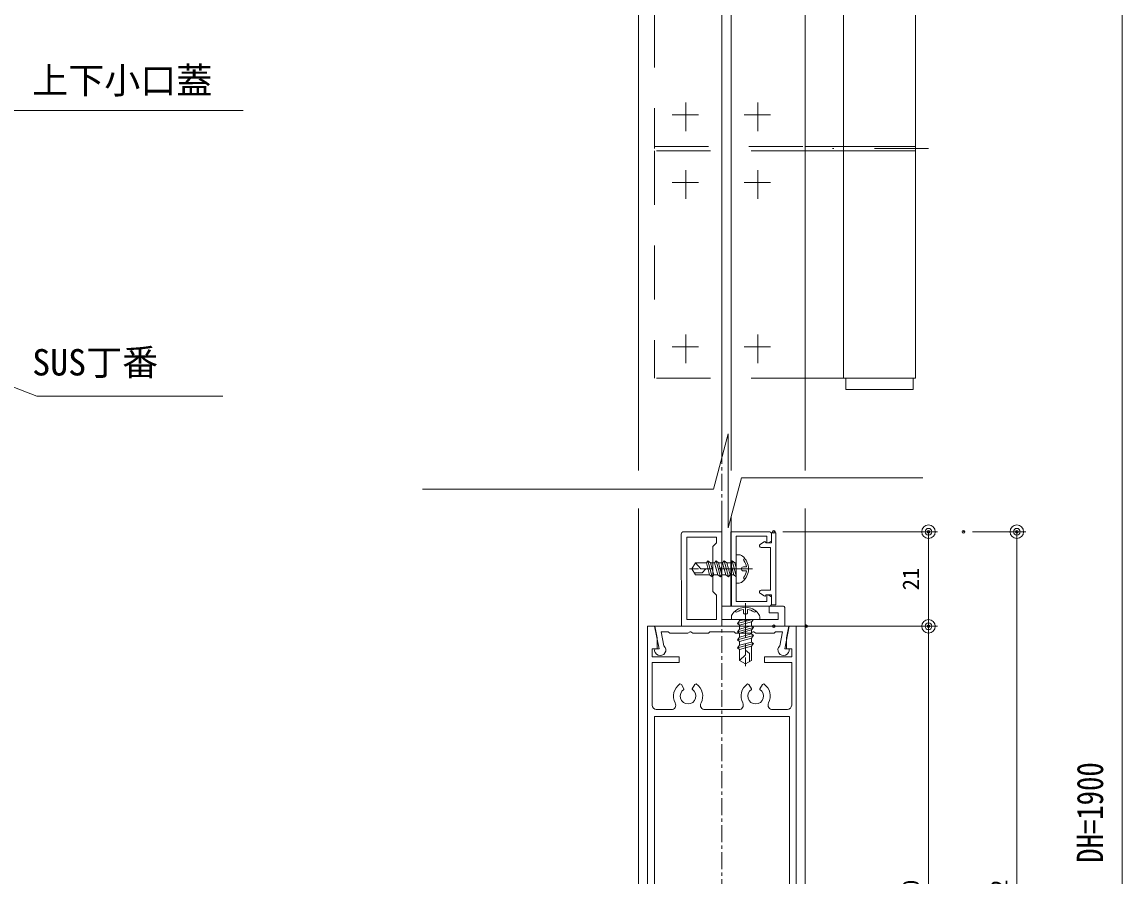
# Model space of a CAD drawing. Units: millimetres, scale not verified. Extents: x -631 to 631, y -445 to 446.
# Drawn here: x -250.1 to -5.8, y -44 to 145.9 of the extents above; entities that cross this region are included whole.
import ezdxf
from ezdxf.enums import TextEntityAlignment as Align

# ---------------------------------------------------------------- set-up
doc = ezdxf.new("R2010")
doc.units = ezdxf.units.MM
doc.header["$LTSCALE"] = 3
doc.header["$PDMODE"] = 32
doc.header["$PDSIZE"] = 0.6
doc.linetypes.add('USER1', pattern=[2, 1.25, -0.25, 0.25, -0.25])
doc.linetypes.add('USER4', pattern=[3.5, 2, -1.5])
for name, color, linetype, lineweight in [('0-0_0', 7, 'Continuous', 18), ('0-1_DEFPOINTS', 7, 'Continuous', 18), ('0-5_41_U+FF71_U+FF99_U+FF90', 6, 'Continuous', 18), ('0-6_CSLAYER2', 7, 'Continuous', 18)]:
    doc.layers.add(name, color=color, linetype=linetype, lineweight=lineweight)
doc.layers.add('0-7_CSLAYER4', color=7, linetype='Continuous')
doc.styles.add('ＭＳ ゴシック', font='')
doc.styles.get('ＭＳ ゴシック').set_extended_font_data('MS Gothic')

# ---------------------------------------------------------------- blocks, each defined once
blk = doc.blocks.new('BLKF0044')
at = {"layer": '0-6_CSLAYER2'}
for p, q in [((243.822, 192.78), (243.822, 222.78)), ((243.822, 192.78), (243.822, 222.78)), ((244.622, 222.78), (243.822, 222.78)), ((259.547, 222.78), (244.597, 222.78)), ((245.097, 220.28), (244.597, 222.78)), ((244.897, 221.495), (244.622, 222.78)), ((259.047, 220.28), (259.547, 222.78)), ((259.522, 222.78), (260.322, 222.78)), ((260.322, 192.78), (260.322, 222.78)), ((244.897, 220.28), (244.897, 221.495)), ((245.641, 220.618), (245.328, 222.18)), ((246.272, 222.03), (246.122, 222.18)), ((246.272, 222.03), (248.285, 222.03)), ((248.285, 222.029), (248.531, 222.171)), ((248.858, 222.029), (248.612, 222.171)), ((250.572, 222.03), (248.858, 222.03)), ((250.572, 222.03), (250.722, 222.18)), ((253.422, 222.18), (250.722, 222.18)), ((253.572, 222.03), (253.422, 222.18)), ((253.572, 222.03), (255.285, 222.03)), ((255.285, 222.029), (255.531, 222.171)), ((255.858, 222.029), (255.612, 222.171)), ((257.872, 222.03), (255.858, 222.03)), ((257.872, 222.03), (258.022, 222.18)), ((258.022, 222.18), (258.815, 222.18)), ((258.502, 220.618), (258.815, 222.18)), ((244.897, 220.28), (244.322, 220.28)), ((244.322, 219.38), (244.322, 220.28)), ((245.097, 220.28), (244.609, 220.28)), ((259.047, 220.28), (259.534, 220.28)), ((259.247, 220.28), (259.822, 220.28)), ((259.822, 219.38), (259.822, 220.28)), ((247.322, 219.38), (244.322, 219.38)), ((244.322, 214.03), (244.322, 218.78)), ((247.322, 218.78), (244.322, 218.78)), ((247.322, 218.78), (247.322, 219.38)), ((256.822, 218.78), (256.822, 219.38)), ((256.822, 219.38), (259.822, 219.38)), ((256.822, 218.78), (259.822, 218.78)), ((259.822, 214.03), (259.822, 218.78)), ((247.862, 215.821), (247.576, 216.317)), ((248.776, 215.821), (249.062, 216.317)), ((255.367, 215.821), (255.081, 216.317)), ((256.281, 215.821), (256.567, 216.317)), ((252.072, 212.78), (244.597, 212.78)), ((244.597, 192.78), (244.597, 212.78)), ((246.444, 213.53), (244.774, 213.53)), ((252.072, 213.53), (250.194, 213.53)), ((252.072, 213.53), (253.949, 213.53)), ((252.072, 212.78), (259.572, 212.78)), ((257.699, 213.53), (259.369, 213.53)), ((259.572, 192.78), (259.572, 212.78)), ((243.822, 192.78), (243.822, 162.78)), ((243.822, 192.78), (243.822, 162.78)), ((244.597, 192.78), (244.597, 172.78)), ((259.572, 192.78), (259.572, 172.78)), ((260.322, 192.78), (260.322, 162.78)), ((252.072, 172.78), (244.597, 172.78)), ((252.072, 172.78), (259.572, 172.78)), ((244.322, 171.53), (244.322, 166.78)), ((246.444, 172.03), (244.774, 172.03)), ((252.072, 172.03), (250.194, 172.03)), ((252.072, 172.03), (253.949, 172.03)), ((257.699, 172.03), (259.369, 172.03)), ((259.822, 171.53), (259.822, 166.78)), ((247.862, 169.738), (247.576, 169.243)), ((248.776, 169.738), (249.062, 169.243)), ((255.367, 169.738), (255.081, 169.243)), ((256.281, 169.738), (256.567, 169.243)), ((247.322, 166.78), (244.322, 166.78)), ((244.322, 166.18), (244.322, 165.28)), ((256.822, 166.78), (256.822, 166.18)), ((256.822, 166.78), (259.822, 166.78)), ((256.822, 166.18), (259.822, 166.18)), ((259.822, 166.18), (259.822, 165.28)), ((244.897, 165.28), (244.322, 165.28)), ((245.097, 165.28), (244.597, 162.78)), ((245.097, 165.28), (244.609, 165.28)), ((245.641, 164.941), (245.328, 163.38)), ((258.502, 164.941), (258.815, 163.38)), ((259.047, 165.28), (259.534, 165.28)), ((259.047, 165.28), (259.547, 162.78)), ((259.247, 165.28), (259.822, 165.28)), ((259.247, 165.28), (259.247, 164.065)), ((259.247, 164.065), (259.522, 162.78)), ((244.622, 162.78), (243.822, 162.78)), ((259.547, 162.78), (244.597, 162.78)), ((246.122, 163.38), (245.328, 163.38)), ((246.272, 163.53), (246.122, 163.38)), ((246.272, 163.53), (246.122, 163.38)), ((246.272, 163.53), (248.285, 163.53)), ((248.285, 163.53), (248.531, 163.388)), ((248.858, 163.53), (248.612, 163.388)), ((250.572, 163.53), (248.858, 163.53)), ((250.572, 163.53), (250.722, 163.38)), ((253.572, 163.53), (255.285, 163.53)), ((255.285, 163.53), (255.531, 163.388)), ((255.858, 163.53), (255.612, 163.388)), ((257.872, 163.53), (255.858, 163.53)), ((257.872, 163.53), (258.022, 163.38)), ((258.022, 163.38), (258.815, 163.38)), ((259.522, 162.78), (260.322, 162.78))]:
    blk.add_line(p, q, dxfattribs=at)
for points in [[(259.247, 220.28), (259.247, 221.495), (259.522, 222.78)], [(246.272, 222.03), (246.122, 222.18), (245.328, 222.18)], [(247.322, 166.78), (247.322, 166.18), (244.322, 166.18)], [(244.897, 165.28), (244.897, 164.065), (244.622, 162.78)], [(253.572, 163.53), (253.422, 163.38), (250.722, 163.38)]]:
    blk.add_lwpolyline(points, dxfattribs=at)
for centre, radius, start, end in [((248.572, 222.08), 0.1, 90, 126.20402), ((248.572, 222.08), 0.1, 53.79598, 90), ((255.572, 222.08), 0.1, 90, 126.20402), ((255.572, 222.08), 0.1, 53.79598, 90), ((245.222, 220.155), 0.625, 168.46304, 47.88209), ((258.922, 220.155), 0.625, 132.11791, 11.53696), ((248.319, 215.03), 1.625, 124.05894, 208.07249), ((247.437, 216.188), 0.19, 42.65128, 98.26797), ((249.202, 216.188), 0.19, 81.73203, 137.34872), ((248.319, 215.03), 1.625, 331.92751, 55.94106), ((255.824, 215.03), 1.625, 124.05894, 208.07249), ((254.941, 216.188), 0.19, 42.65128, 98.26797), ((256.706, 216.188), 0.19, 81.73203, 137.34872), ((255.824, 215.03), 1.625, 331.92751, 55.94106), ((248.319, 215.03), 0.875, 122.69378, 270), ((247.819, 215.804), 0.0468, 299.38691, 21.98956), ((248.319, 215.03), 0.875, 270, 57.30622), ((248.82, 215.804), 0.0468, 158.01044, 240.61309), ((255.824, 215.03), 0.875, 122.69378, 270), ((255.323, 215.804), 0.0468, 299.38691, 21.98956), ((255.824, 215.03), 0.875, 270, 57.30622), ((256.324, 215.804), 0.0468, 158.01044, 240.61309), ((244.822, 214.03), 0.5, 180, 270), ((246.444, 214.03), 0.5, 270, 28.07249), ((250.194, 214.03), 0.5, 151.92751, 270), ((253.949, 214.03), 0.5, 270, 28.07249), ((257.699, 214.03), 0.5, 151.92751, 270), ((259.322, 214.03), 0.5, 270, 0), ((244.822, 171.53), 0.5, 90, 180), ((246.444, 171.53), 0.5, 331.92751, 90), ((248.319, 170.53), 1.625, 151.92751, 235.94106), ((248.319, 170.53), 0.875, 90, 237.30622), ((248.319, 170.53), 0.875, 302.69378, 90), ((248.319, 170.53), 1.625, 304.05894, 28.07249), ((250.194, 171.53), 0.5, 90, 208.07249), ((253.949, 171.53), 0.5, 331.92751, 90), ((255.824, 170.53), 1.625, 151.92751, 235.94106), ((255.824, 170.53), 0.875, 90, 237.30622), ((255.824, 170.53), 0.875, 302.69378, 90), ((255.824, 170.53), 1.625, 304.05894, 28.07249), ((257.699, 171.53), 0.5, 90, 208.07249), ((259.322, 171.53), 0.5, 0, 90), ((247.437, 169.372), 0.19, 261.73203, 317.34872), ((247.819, 169.756), 0.0468, 338.01044, 60.61309), ((248.82, 169.756), 0.0468, 119.38691, 201.98956), ((249.202, 169.372), 0.19, 222.65128, 278.26796), ((254.941, 169.372), 0.19, 261.73203, 317.34872), ((255.323, 169.756), 0.0468, 338.01044, 60.61309), ((256.324, 169.756), 0.0468, 119.38691, 201.98956), ((256.706, 169.372), 0.19, 222.65128, 278.26796), ((245.222, 165.405), 0.625, 312.11791, 191.53696), ((258.922, 165.405), 0.625, 348.46304, 227.88209), ((248.572, 163.48), 0.1, 233.79598, 270), ((248.572, 163.48), 0.1, 270, 306.20402), ((255.572, 163.48), 0.1, 233.79598, 270), ((255.572, 163.48), 0.1, 270, 306.20402)]:
    blk.add_arc(centre, radius, start, end, dxfattribs=at)
blk = doc.blocks.new('BLKF0052')
at = {"layer": '0-6_CSLAYER2'}
for p, q in [((265.822, 302.563), (273.322, 302.563)), ((265.822, 301.313), (265.822, 302.563)), ((273.322, 301.313), (273.322, 302.563)), ((261.322, 301.313), (273.572, 301.313)), ((265.572, 275.813), (265.572, 301.313)), ((273.572, 275.813), (273.572, 301.313)), ((261.322, 276.063), (273.572, 276.063)), ((273.572, 275.563), (261.322, 275.563)), ((265.572, 275.813), (265.572, 250.313)), ((265.822, 250.313), (265.822, 249.063)), ((273.322, 250.313), (273.322, 249.063)), ((273.322, 249.063), (265.822, 249.063))]:
    blk.add_line(p, q, dxfattribs=at)
at = {"layer": '0-6_CSLAYER2', "linetype": 'USER4'}
for p, q in [((244.572, 301.313), (244.572, 275.813)), ((244.572, 301.313), (261.322, 301.313)), ((244.572, 276.063), (261.322, 276.063)), ((244.572, 275.563), (244.572, 250.313)), ((261.322, 275.563), (244.572, 275.563)), ((275.004, 275.813), (264.367, 275.813)), ((261.322, 250.313), (244.572, 250.313))]:
    blk.add_line(p, q, dxfattribs=at)
at = {"layer": '0-6_CSLAYER2', "linetype": 'USER1'}
for p, q in [((248.072, 299.189), (248.072, 296.003)), ((256.072, 299.189), (256.072, 296.003)), ((246.531, 297.813), (249.461, 297.813)), ((254.531, 297.813), (257.461, 297.813)), ((248.072, 280.939), (248.072, 277.753)), ((256.072, 280.939), (256.072, 277.753)), ((246.531, 279.563), (249.461, 279.563)), ((254.531, 279.563), (257.461, 279.563)), ((248.072, 273.439), (248.072, 270.253)), ((256.072, 273.439), (256.072, 270.253)), ((246.531, 272.063), (249.461, 272.063)), ((254.531, 272.063), (257.461, 272.063)), ((248.072, 255.189), (248.072, 252.003)), ((256.072, 255.189), (256.072, 252.003)), ((246.531, 253.813), (249.461, 253.813)), ((254.531, 253.813), (257.461, 253.813))]:
    blk.add_line(p, q, dxfattribs=at)
at = {"layer": '0-6_CSLAYER2'}
blk.add_lwpolyline([(273.572, 275.813), (273.572, 250.313), (261.322, 250.313)], dxfattribs=at)
blk = doc.blocks.new('D39')
at = {"layer": '0-6_CSLAYER2'}
blk.add_line((296.51, 55.039), (296.51, 350.813), dxfattribs=at)
blk = doc.blocks.new('EDTIP_BLACKDOT_S')
at = {"layer": '0-0_0', "lineweight": 9}
blk.add_line((0, 0), (-1, 0), dxfattribs=at)
for radius in [0.5, 0.25]:
    blk.add_circle((0, 0), radius, dxfattribs=at)
blk = doc.blocks.new('EDTIP_BLACKDOT_E')
at = {"layer": '0-0_0', "lineweight": 9}
blk.add_line((0, 0), (-1, 0), dxfattribs=at)
for radius in [0.5, 0.25]:
    blk.add_circle((0, 0), radius, dxfattribs=at)
blk = doc.blocks.new('D123')
at = {"layer": '0-0_0'}
for p, q in [((860.709, -78.984), (887.852, -78.984)), ((885.852, -195.984), (885.852, -81.984)), ((860.709, -198.984), (887.852, -198.984))]:
    blk.add_line(p, q, dxfattribs=at)
at = {"layer": '0-1_DEFPOINTS'}
for p in [(858.709, -78.984), (885.852, -78.984), (858.709, -198.984)]:
    blk.add_point(p, dxfattribs=at)
at = {"layer": '0-0_0', "xscale": 3, "yscale": 3}
for name, p, rotation in [('EDTIP_BLACKDOT_E', (885.852, -78.984), 90), ('EDTIP_BLACKDOT_S', (885.852, -198.984), 270)]:
    blk.add_blockref(name, p, dxfattribs=dict(at, rotation=rotation))
at = {"layer": '0-0_0', "style": 'ＭＳ ゴシック'}
blk.add_text('120', height=3.666, rotation=90, dxfattribs=at).set_placement((884.852, -142.734), align=Align.BOTTOM_LEFT)
blk = doc.blocks.new('D124')
at = {"layer": '0-0_0'}
for p, q in [((853.509, -57.984), (887.852, -57.984)), ((885.852, -75.984), (885.852, -60.984)), ((853.509, -78.984), (887.852, -78.984))]:
    blk.add_line(p, q, dxfattribs=at)
at = {"layer": '0-1_DEFPOINTS'}
for p in [(851.509, -57.984), (885.852, -57.984), (851.509, -78.984)]:
    blk.add_point(p, dxfattribs=at)
at = {"layer": '0-0_0', "xscale": 3, "yscale": 3}
for name, p, rotation in [('EDTIP_BLACKDOT_E', (885.852, -57.984), 90), ('EDTIP_BLACKDOT_S', (885.852, -78.984), 270)]:
    blk.add_blockref(name, p, dxfattribs=dict(at, rotation=rotation))
at = {"layer": '0-0_0', "style": 'ＭＳ ゴシック'}
blk.add_text('21', height=3.666, rotation=90, dxfattribs=at).set_placement((884.852, -70.984), align=Align.BOTTOM_LEFT)
blk = doc.blocks.new('D125')
at = {"layer": '0-0_0'}
for p, q in [((895.652, -57.984), (907.466, -57.984)), ((905.466, -216.984), (905.466, -60.984)), ((895.652, -219.984), (907.466, -219.984))]:
    blk.add_line(p, q, dxfattribs=at)
at = {"layer": '0-1_DEFPOINTS'}
for p in [(893.652, -57.984), (905.466, -57.984), (893.652, -219.984)]:
    blk.add_point(p, dxfattribs=at)
at = {"layer": '0-0_0', "xscale": 3, "yscale": 3}
for name, p, rotation in [('EDTIP_BLACKDOT_E', (905.466, -57.984), 90), ('EDTIP_BLACKDOT_S', (905.466, -219.984), 270)]:
    blk.add_blockref(name, p, dxfattribs=dict(at, rotation=rotation))
at = {"layer": '0-0_0', "style": 'ＭＳ ゴシック'}
blk.add_text('162', height=3.666, rotation=90, dxfattribs=at).set_placement((904.466, -142.734), align=Align.BOTTOM_LEFT)
blk = doc.blocks.new('BLKF0038')
at = {"layer": '0-6_CSLAYER2', "color": 6}
for p, q in [((382.144, 282.881), (382.534, 283.557)), ((384.109, 283.557), (382.534, 283.557)), ((384.109, 283.557), (383.747, 282.207)), ((384.402, 283.781), (383.92, 281.981)), ((384.402, 283.781), (384.109, 283.557)), ((385.012, 283.557), (384.574, 283.557)), ((385.011, 283.556), (384.649, 282.206)), ((385.304, 283.781), (384.821, 281.981)), ((385.304, 283.781), (385.011, 283.556)), ((385.911, 283.557), (385.475, 283.557)), ((385.909, 283.556), (385.547, 282.206)), ((386.202, 283.781), (385.72, 281.981)), ((386.202, 283.781), (385.909, 283.556)), ((386.811, 283.557), (386.373, 283.557)), ((386.811, 283.555), (386.449, 282.205)), ((387.071, 283.658), (386.621, 281.98)), ((387.071, 283.755), (386.811, 283.555)), ((387.38, 284.458), (387.071, 284.458)), ((387.071, 284.457), (387.071, 281.307)), ((387.636, 284.377), (387.746, 284.301)), ((382.144, 282.881), (382.533, 282.207)), ((383.284, 283.331), (382.404, 283.331)), ((382.534, 282.206), (383.136, 282.882)), ((383.136, 282.882), (383.685, 282.882)), ((383.685, 282.882), (383.284, 283.331)), ((387.071, 282.787), (386.915, 282.205)), ((388.193, 283.107), (387.86, 283.107)), ((388.193, 282.657), (387.86, 282.657)), ((383.747, 282.207), (382.533, 282.207)), ((384.649, 282.207), (384.213, 282.207)), ((385.548, 282.207), (385.115, 282.207)), ((386.449, 282.207), (386.013, 282.207)), ((387.071, 282.207), (386.915, 282.207)), ((387.38, 281.307), (387.071, 281.307)), ((387.636, 281.388), (387.746, 281.464))]:
    blk.add_line(p, q, dxfattribs=at)
at = {"layer": '0-6_CSLAYER2', "color": 6, "linetype": 'USER1'}
blk.add_line((388.871, 282.882), (381.889, 282.882), dxfattribs=at)
at = {"layer": '0-6_CSLAYER2', "color": 6}
for points in [[(384.402, 283.782), (384.575, 283.557), (384.213, 282.207), (383.92, 281.982), (383.747, 282.207)], [(385.304, 283.781), (385.476, 283.556), (385.115, 282.206)], [(386.202, 283.781), (386.375, 283.556), (386.013, 282.206)], [(385.115, 282.206), (384.821, 281.981), (384.649, 282.206)], [(386.013, 282.206), (385.72, 281.981), (385.547, 282.206)], [(386.915, 282.205), (386.621, 281.98), (386.449, 282.205)]]:
    blk.add_lwpolyline(points, dxfattribs=at)
for centre, radius, start, end in [((387.38, 284.008), 0.45, 55.19182, 90), ((386.628, 282.882), 1.806, 308.23965, 51.76034), ((388.023, 283.876), 0.133, 82.20737, 215.45122), ((386.628, 282.882), 1.581, 8.18135, 35.45206), ((387.86, 282.882), 0.225, 90, 270), ((386.628, 282.882), 1.581, 324.54883, 351.81865), ((387.38, 281.757), 0.45, 270, 304.80818), ((388.024, 281.888), 0.133, 144.54962, 277.78722)]:
    blk.add_arc(centre, radius, start, end, dxfattribs=at)
blk = doc.blocks.new('BLKF0037')
at = {"layer": '0-6_CSLAYER2', "color": 6, "linetype": 'USER1'}
blk.add_line((393.071, 285.116), (393.071, 278.134), dxfattribs=at)
at = {"layer": '0-6_CSLAYER2', "color": 6}
for p, q in [((391.496, 283.625), (391.496, 283.316)), ((391.576, 283.882), (391.652, 283.991)), ((392.846, 284.438), (392.846, 284.106)), ((393.296, 284.438), (393.296, 284.106)), ((394.565, 283.882), (394.489, 283.991)), ((394.646, 283.625), (394.646, 283.316)), ((391.496, 283.316), (394.646, 283.316)), ((392.173, 282.447), (392.397, 282.154)), ((392.173, 282.447), (393.973, 281.965)), ((392.198, 283.316), (392.398, 283.056)), ((392.295, 283.316), (393.973, 282.867)), ((392.396, 283.056), (392.396, 282.619)), ((392.398, 283.056), (393.748, 282.694)), ((393.166, 283.316), (393.748, 283.16)), ((393.746, 283.316), (393.746, 283.161)), ((393.746, 282.695), (393.746, 282.259)), ((392.172, 281.549), (392.397, 281.256)), ((392.172, 281.549), (393.972, 281.067)), ((392.396, 282.156), (392.396, 281.721)), ((392.396, 281.258), (392.396, 280.82)), ((392.397, 282.154), (393.747, 281.793)), ((392.397, 281.256), (393.747, 280.894)), ((393.746, 281.793), (393.746, 281.36)), ((392.172, 280.648), (393.972, 280.165)), ((392.172, 280.648), (392.396, 280.354)), ((392.396, 280.354), (393.747, 279.993)), ((392.396, 280.354), (392.396, 278.779)), ((393.071, 279.931), (392.622, 279.53)), ((393.071, 279.381), (393.071, 279.931)), ((393.746, 280.894), (393.746, 280.459)), ((393.746, 279.993), (393.746, 278.779)), ((393.072, 278.389), (392.396, 278.779)), ((392.622, 279.53), (392.622, 278.649)), ((393.747, 278.779), (393.071, 279.381)), ((393.072, 278.389), (393.746, 278.779))]:
    blk.add_line(p, q, dxfattribs=at)
for points in [[(392.172, 282.447), (392.397, 282.62), (393.747, 282.258)], [(393.747, 282.258), (393.972, 281.965), (393.747, 281.793)], [(393.748, 283.16), (393.973, 282.867), (393.748, 282.694)], [(392.172, 281.549), (392.397, 281.722), (393.747, 281.36)], [(393.747, 281.36), (393.972, 281.067), (393.747, 280.894)], [(392.172, 280.648), (392.396, 280.82), (393.746, 280.459), (393.972, 280.165), (393.747, 279.993)]]:
    blk.add_lwpolyline(points, dxfattribs=at)
for centre, radius, start, end in [((393.071, 282.873), 1.806, 38.23965, 141.76035), ((391.946, 283.625), 0.45, 145.19182, 180), ((392.077, 284.268), 0.133, 172.20737, 305.45122), ((393.071, 282.873), 1.581, 98.18135, 125.45206), ((393.071, 284.106), 0.225, 180, 0), ((393.071, 282.873), 1.581, 54.54883, 81.81865), ((394.065, 284.27), 0.133, 234.54962, 7.78722), ((394.196, 283.625), 0.45, 0, 34.80818)]:
    blk.add_arc(centre, radius, start, end, dxfattribs=at)

msp = doc.modelspace()

# ---------------------------------------------------------------- linework, layer by layer
at = {"layer": '0-0_0'}
for p, q in [((-283.413, 76.878), (-246.815, 62.761)), ((-246.815, 62.761), (-205.502, 62.761))]:
    msp.add_line(p, q, dxfattribs=at)
at = {"layer": '0-5_41_U+FF71_U+FF99_U+FF90'}
for p, q in [((-86.099, 29.941), (-85.227, 30.445)), ((-92.44, 24.605), (-92.44, 24.267)), ((-85.22, 18.436), (-86.092, 18.939)), ((-83.644, 18.691), (-83.642, 16.441))]:
    msp.add_line(p, q, dxfattribs=at)
for points in [[(-80.642, 15.693), (-80.64, 11.693), (-103.64, 11.68), (-103.651, 32.18)], [(-103.152, 32.68), (-94.652, 32.685), (-94.647, 24.955), (-94.947, 24.435), (-94.647, 23.915), (-94.64, 13.185), (-89.91, 13.188)], [(-84.152, 32.691), (-92.652, 32.686), (-92.642, 16.186), (-84.142, 16.191)], [(-84.9, 30.291), (-84.9, 30.191), (-83.65, 30.191), (-83.652, 32.441), (-82.652, 32.442), (-82.642, 16.442), (-83.642, 16.441), (-83.644, 18.691), (-84.894, 18.691), (-84.894, 18.591)], [(-84.358, 30.214), (-83.651, 30.623), (-83.651, 32.191)], [(-84.65, 30.391), (-84.651, 31.691), (-91.451, 31.687), (-91.443, 17.187), (-84.643, 17.191), (-84.643, 18.491)], [(-85.939, 29.19), (-83.85, 29.191), (-83.844, 19.691), (-85.933, 19.69)], [(-92.44, 24.605), (-92.647, 24.736), (-92.44, 24.605)], [(-92.44, 24.267), (-92.647, 24.136), (-92.44, 24.267)], [(-83.642, 16.691), (-83.643, 18.26), (-84.351, 18.669)], [(-89.91, 13.188), (-89.39, 12.888), (-88.871, 13.188), (-82.14, 13.192), (-82.141, 14.692), (-84.141, 14.691), (-84.142, 16.191), (-81.142, 16.193)]]:
    msp.add_lwpolyline(points, dxfattribs=at)
msp.add_lwpolyline([(-95.851, 31.484), (-102.451, 31.48), (-102.44, 13.181), (-95.84, 13.184), (-95.844, 18.634), (-96.644, 19.434), (-96.65, 29.434), (-95.85, 30.234)], close=True, dxfattribs=at)
for centre, radius, start, end in [((-103.151, 32.18), 0.5, 90.03331, 180.03331), ((-84.151, 32.191), 0.5, 0.03331, 90.03331), ((-85.896, 29.592), 0.404, 119.95799, 276.18982), ((-85.1, 30.291), 0.2, 0.03331, 129.24036), ((-84.45, 30.391), 0.2, 180.03331, 302.60344), ((-92.547, 24.436), 0.2, 302.36684, 57.69978), ((-85.89, 19.288), 0.404, 83.8768, 240.10863), ((-85.094, 18.591), 0.2, 230.82626, 0.03331), ((-84.443, 18.491), 0.2, 57.46318, 180.03331), ((-84.142, 16.691), 0.5, 270.03331, 0.03331), ((-81.142, 15.693), 0.5, 0.03331, 90.03331)]:
    msp.add_arc(centre, radius, start, end, dxfattribs=at)
at = {"layer": '0-6_CSLAYER2', "linetype": 'USER1'}
msp.add_line((-94.642, 279.523), (-94.642, -348.411), dxfattribs=at)
at = {"layer": '0-6_CSLAYER2'}
for p, q in [((-76.142, 46.272), (-76.142, 267.749)), ((-94.648, 49.152), (-94.64, 203.245)), ((-92.55, 46.272), (-92.642, 203.249)), ((-113.142, 202.792), (-113.142, 46.272)), ((-269.436, 126.207), (-200.943, 126.207)), ((-161.127, 42.106), (-96.535, 42.106)), ((-113.142, 37.825), (-113.142, -193.891)), ((-94.649, 16.186), (-94.648, 37.825)), ((-76.142, 37.825), (-76.142, -193.891)), ((-92.533, 16.186), (-92.544, 36.104)), ((-92.649, 16.186), (-94.649, 16.186))]:
    msp.add_line(p, q, dxfattribs=at)
msp.add_lwpolyline([(-96.535, 42.106), (-93.227, 54.455), (-93.227, 33.557), (-90.257, 44.639), (-49.991, 44.639)], dxfattribs=at)

# ---------------------------------------------------------------- block references
at = {"layer": '0-0_0', "xscale": 2, "yscale": 2}
for name in ['D39', 'BLKF0052', 'BLKF0044']:
    msp.add_blockref(name, (-598.785, -433.876), dxfattribs=at)
at = {"layer": '0-0_0'}
for name in ['D124', 'D125', 'D123']:
    msp.add_blockref(name, (-934.6, 90.667), dxfattribs=at)
at = {"layer": '0-7_CSLAYER4', "xscale": -2, "yscale": 2, "rotation": 270.03331}
for name, p in [('BLKF0037', (-657.622, -762.034)), ('BLKF0038', (-654.705, -761.282))]:
    msp.add_blockref(name, p, dxfattribs=at)

# ---------------------------------------------------------------- texts
at = {"layer": '0-0_0', "style": 'ＭＳ ゴシック'}
for s, p in [('上下小口蓋', (-247.834, 128.207)), ('SUS丁番', (-247.834, 65.621))]:
    msp.add_text(s, height=5.865, dxfattribs=at).set_placement(p, align=Align.BOTTOM_LEFT)
at = {"layer": '0-0_0', "style": 'ＭＳ ゴシック', "width": 0.8}
msp.add_text('DH=1900', height=5.865, rotation=90, dxfattribs=at).set_placement((-8.197, -40.841), align=Align.BOTTOM_LEFT)

doc.saveas('drawing.dxf')
